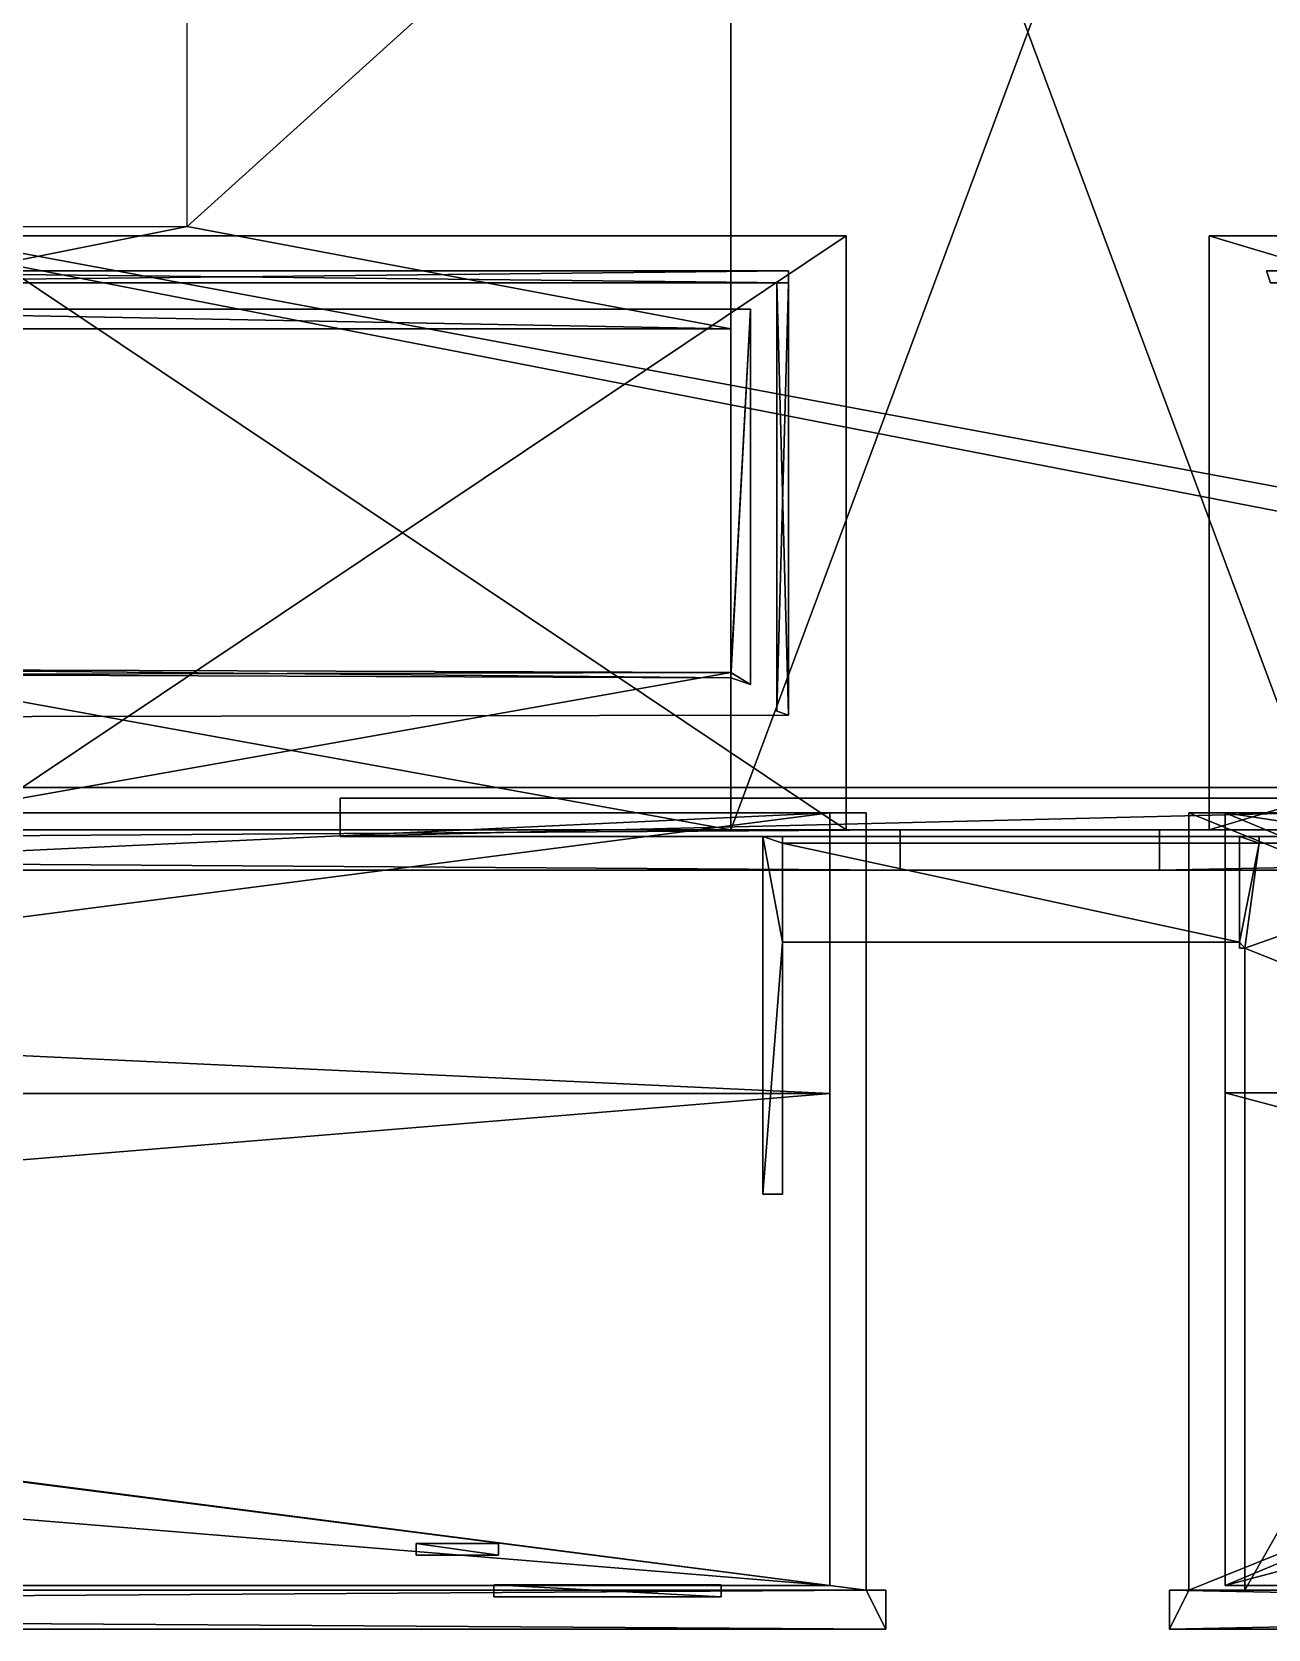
# Model space of a CAD drawing. Header units: metres. Extents: x -30 to 13953, y 0 to 4840.
# Drawn here: x 8342 to 10214, y 0 to 2420 of the extents above; entities that cross this region are included whole.
import ezdxf

# ---------------------------------------------------------------- set-up
doc = ezdxf.new("R2010")
doc.units = ezdxf.units.M
for name, color, linetype in [('ARR_libreria', 7, 'Continuous'), ('ARR_parete_divisoria', 7, 'Continuous'), ('ARR_plo_ingresso', 7, 'Continuous'), ('SCOCCA', 7, 'Continuous')]:
    doc.layers.add(name, color=color, linetype=linetype)

msp = doc.modelspace()

# ---------------------------------------------------------------- linework, layer by layer
at = {"layer": 'ARR_libreria'}
for points in [[(9448.9, 1200.8, 3475), (9478.9, 1040.8, 3475), (9478.9, 1190.8, 3475)], [(9448.9, 1200.8, 3475), (9478.9, 1190.8, 3475), (9478.9, 1200.8, 3475)], [(9448.9, 1200.8, 3475), (9448.9, 658.8, 3475), (9478.9, 1040.8, 3475)], [(9448.9, 1200.8, 1395), (9448.9, 1200.8, 3475), (9478.9, 1200.8, 3475)], [(9478.9, 1200.8, 1395), (9448.9, 1200.8, 1395), (9478.9, 1200.8, 3475)], [(9448.9, 1200.8, 1395), (9448.9, 658.8, 1395), (9448.9, 658.8, 3475)], [(9448.9, 1200.8, 1395), (9448.9, 658.8, 3475), (9448.9, 1200.8, 3475)], [(9448.9, 1200.8, 1395), (9478.9, 1190.8, 1395), (9478.9, 1040.8, 1395)], [(9448.9, 1200.8, 1395), (9478.9, 1200.8, 1395), (9478.9, 1190.8, 1395)], [(9448.9, 1200.8, 1395), (9478.9, 1040.8, 1395), (9448.9, 658.8, 1395)], [(9478.9, 1200.8, 1395), (9478.9, 1200.8, 3475), (9478.9, 1190.8, 3475)], [(9478.9, 1190.8, 1395), (9478.9, 1200.8, 1395), (9478.9, 1190.8, 3475)], [(9478.9, 1190.8, 3475), (9478.9, 1040.8, 3475), (10170.9, 1040.8, 3475)], [(9478.9, 1190.8, 3475), (10170.9, 1040.8, 3475), (10170.9, 1190.8, 3475)], [(10170.9, 1190.8, 1395), (9478.9, 1190.8, 1395), (9478.9, 1190.8, 3475)], [(10170.9, 1190.8, 1395), (9478.9, 1190.8, 3475), (10170.9, 1190.8, 3475)], [(9478.9, 1190.8, 1395), (10170.9, 1040.8, 1395), (9478.9, 1040.8, 1395)], [(9478.9, 1190.8, 1395), (10170.9, 1190.8, 1395), (10170.9, 1040.8, 1395)], [(10170.9, 1200.8, 3475), (10170.9, 1190.8, 3475), (10200.9, 1190.8, 3475)], [(10170.9, 1200.8, 3475), (10200.9, 1190.8, 3475), (10200.9, 1200.8, 3475)], [(10170.9, 1200.8, 1395), (10170.9, 1200.8, 3475), (10200.9, 1200.8, 3475)], [(10200.9, 1200.8, 1395), (10170.9, 1200.8, 1395), (10200.9, 1200.8, 3475)], [(10170.9, 1190.8, 1395), (10170.9, 1190.8, 3475), (10170.9, 1200.8, 3475)], [(10170.9, 1200.8, 1395), (10170.9, 1190.8, 1395), (10170.9, 1200.8, 3475)], [(10170.9, 1200.8, 1395), (10200.9, 1190.8, 1395), (10170.9, 1190.8, 1395)], [(10170.9, 1200.8, 1395), (10200.9, 1200.8, 1395), (10200.9, 1190.8, 1395)], [(10200.9, 1190.8, 3475), (10170.9, 1040.8, 3475), (10178.9, 1031.8, 3475)], [(10170.9, 1190.8, 3475), (10170.9, 1040.8, 3475), (10200.9, 1190.8, 3475)], [(10200.9, 1190.8, 1395), (10178.9, 1031.8, 1395), (10170.9, 1040.8, 1395)], [(10170.9, 1190.8, 1395), (10200.9, 1190.8, 1395), (10170.9, 1040.8, 1395)], [(10178.9, 1031.8, 3475), (10628.9, 850.8, 3475), (10628.9, 1190.8, 3475)], [(10200.9, 1190.8, 3475), (10178.9, 1031.8, 3475), (10628.9, 1190.8, 3475)], [(10178.9, 1031.8, 1395), (10628.9, 1190.8, 1395), (10628.9, 850.8, 1395)], [(10200.9, 1190.8, 1395), (10628.9, 1190.8, 1395), (10178.9, 1031.8, 1395)], [(10200.9, 1200.8, 1395), (10200.9, 1200.8, 3475), (10200.9, 1190.8, 3475)], [(10200.9, 1190.8, 1395), (10200.9, 1200.8, 1395), (10200.9, 1190.8, 3475)], [(10628.9, 1190.8, 1395), (10200.9, 1190.8, 1395), (10200.9, 1190.8, 3475)], [(10628.9, 1190.8, 1395), (10200.9, 1190.8, 3475), (10628.9, 1190.8, 3475)], [(9478.9, 1040.8, 3475), (9448.9, 658.8, 3475), (9478.9, 658.8, 3475)], [(9478.9, 1040.8, 1395), (9478.9, 658.8, 1395), (9448.9, 658.8, 1395)], [(9478.9, 658.8, 1395), (9478.9, 1040.8, 1395), (9478.9, 1040.8, 3475)], [(9478.9, 658.8, 1395), (9478.9, 1040.8, 3475), (9478.9, 658.8, 3475)], [(9478.9, 1040.8, 1395), (10170.9, 1040.8, 1395), (10170.9, 1040.8, 3475)], [(9478.9, 1040.8, 1395), (10170.9, 1040.8, 3475), (9478.9, 1040.8, 3475)], [(10170.9, 1040.8, 3475), (10170.9, 1031.8, 3475), (10178.9, 1031.8, 3475)], [(10170.9, 1040.8, 1395), (10178.9, 1031.8, 1395), (10170.9, 1031.8, 1395)], [(10170.9, 1040.8, 1395), (10170.9, 1031.8, 1395), (10170.9, 1031.8, 3475)], [(10170.9, 1040.8, 1395), (10170.9, 1031.8, 3475), (10170.9, 1040.8, 3475)], [(10178.9, 1031.8, 1395), (10178.9, 1031.8, 3475), (10170.9, 1031.8, 3475)], [(10170.9, 1031.8, 1395), (10178.9, 1031.8, 1395), (10170.9, 1031.8, 3475)], [(10178.9, 1031.8, 3475), (10178.9, 58.8, 3475), (10628.9, 850.8, 3475)], [(10178.9, 1031.8, 1395), (10628.9, 850.8, 1395), (10178.9, 58.8, 1395)], [(10178.9, 58.8, 1395), (10178.9, 58.8, 3475), (10178.9, 1031.8, 3475)], [(10178.9, 1031.8, 1395), (10178.9, 58.8, 1395), (10178.9, 1031.8, 3475)], [(10628.9, 850.8, 3475), (10178.9, 58.8, 3475), (10628.9, 58.8, 3475)], [(10628.9, 850.8, 1395), (10628.9, 58.8, 1395), (10178.9, 58.8, 1395)], [(9478.9, 658.8, 1395), (9478.9, 658.8, 3475), (9448.9, 658.8, 3475)], [(9448.9, 658.8, 1395), (9478.9, 658.8, 1395), (9448.9, 658.8, 3475)], [(10178.9, 58.8, 1395), (10628.9, 58.8, 1395), (10628.9, 58.8, 3475)], [(10178.9, 58.8, 1395), (10628.9, 58.8, 3475), (10178.9, 58.8, 3475)]]:
    msp.add_3dface(points, dxfattribs=at)
at = {"layer": 'ARR_parete_divisoria'}
for points in [[(11181.9, 1259.1, 1395), (8808.7, 1259.1, 1395), (8808.7, 1259.1, 3693.5)], [(11181.9, 1259.1, 1395), (8808.7, 1259.1, 3693.5), (11181.9, 1259.1, 3693.5)], [(8808.7, 1259.1, 1395), (8808.7, 1201.1, 1395), (8808.7, 1201.1, 3693.5)], [(8808.7, 1259.1, 1395), (8808.7, 1201.1, 3693.5), (8808.7, 1259.1, 3693.5)], [(8808.7, 1201.1, 1395), (11181.9, 1259.1, 1395), (11183.7, 1201.1, 1395)], [(8808.7, 1259.1, 1395), (11181.9, 1259.1, 1395), (8808.7, 1201.1, 1395)], [(8808.7, 1201.1, 3693.5), (11183.7, 1201.1, 3693.5), (11181.9, 1259.1, 3693.5)], [(8808.7, 1259.1, 3693.5), (8808.7, 1201.1, 3693.5), (11181.9, 1259.1, 3693.5)], [(8808.7, 1201.1, 1395), (11183.7, 1201.1, 1395), (11183.7, 1201.1, 3693.5)], [(8808.7, 1201.1, 1395), (11183.7, 1201.1, 3693.5), (8808.7, 1201.1, 3693.5)]]:
    msp.add_3dface(points, dxfattribs=at)
at = {"layer": 'ARR_plo_ingresso'}
for points in [[(9048.4, 129.8, 1395), (8923.4, 129.8, 1395), (8923.4, 129.8, 3494.6)], [(9048.4, 129.8, 1395), (8923.4, 129.8, 3494.6), (9048.4, 129.8, 3494.6)], [(8923.4, 129.8, 1395), (8923.4, 111.8, 1395), (8923.4, 111.8, 3494.6)], [(8923.4, 129.8, 1395), (8923.4, 111.8, 3494.6), (8923.4, 129.8, 3494.6)], [(8923.4, 129.8, 1395), (9048.4, 129.8, 1395), (9048.4, 111.8, 1395)], [(8923.4, 129.8, 1395), (9048.4, 111.8, 1395), (8923.4, 111.8, 1395)], [(8923.4, 129.8, 3494.6), (9048.4, 111.8, 3494.6), (9048.4, 129.8, 3494.6)], [(8923.4, 129.8, 3494.6), (8923.4, 111.8, 3494.6), (9048.4, 111.8, 3494.6)], [(9048.4, 111.8, 1395), (9048.4, 129.8, 1395), (9048.4, 129.8, 3494.6)], [(9048.4, 111.8, 1395), (9048.4, 129.8, 3494.6), (9048.4, 111.8, 3494.6)], [(8923.4, 111.8, 1395), (9048.4, 111.8, 1395), (9048.4, 111.8, 3494.6)], [(8923.4, 111.8, 1395), (9048.4, 111.8, 3494.6), (8923.4, 111.8, 3494.6)], [(9041.4, 66.8, 1395), (9041.4, 48.8, 1395), (9041.4, 48.8, 3494.6)], [(9041.4, 66.8, 1395), (9041.4, 48.8, 3494.6), (9041.4, 66.8, 3494.6)], [(9385.9, 66.8, 1395), (9041.4, 66.8, 1395), (9041.4, 66.8, 3494.6)], [(9385.9, 66.8, 1395), (9041.4, 66.8, 3494.6), (9385.9, 66.8, 3494.6)], [(9041.4, 66.8, 1395), (9385.9, 48.8, 1395), (9041.4, 48.8, 1395)], [(9041.4, 66.8, 1395), (9385.9, 66.8, 1395), (9385.9, 48.8, 1395)], [(9041.4, 66.8, 3494.6), (9041.4, 48.8, 3494.6), (9385.9, 48.8, 3494.6)], [(9041.4, 66.8, 3494.6), (9385.9, 48.8, 3494.6), (9385.9, 66.8, 3494.6)], [(9041.4, 48.8, 1395), (9385.9, 48.8, 1395), (9385.9, 48.8, 3494.6)], [(9041.4, 48.8, 1395), (9385.9, 48.8, 3494.6), (9041.4, 48.8, 3494.6)], [(9385.9, 48.8, 1395), (9385.9, 66.8, 1395), (9385.9, 66.8, 3494.6)], [(9385.9, 48.8, 1395), (9385.9, 66.8, 3494.6), (9385.9, 48.8, 3494.6)]]:
    msp.add_3dface(points, dxfattribs=at)
at = {"layer": 'SCOCCA'}
for points in [[(-30, 3690, 1250), (13025, 1150, 1250), (-30, 1150, 1250)], [(12865.3, 3690, 4299.9), (-30, 3690, 4300), (-30, 1150, 4300)], [(12865.3, 3690, 4299.9), (-30, 1150, 4300), (12865.3, 1150, 4299.9)], [(-30, 3690, 1250), (13025, 3690, 1250), (13025, 1150, 1250)], [(31, 3629, 1305), (31, 1211, 1305), (13021.1, 1211, 1305)], [(12936.4, 3629, 4245), (31, 1211, 4245), (31, 3629, 4245)], [(12936.4, 3629, 4245), (12936.4, 1211, 4245), (31, 1211, 4245)], [(31, 3629, 1305), (13021.1, 1211, 1305), (13021.1, 3629, 1305)], [(9400.2, 3629, 3994.4), (10300.2, 1211, 3994.4), (9400.2, 1211, 3994.4)], [(10300.2, 3629, 3994.4), (9400.2, 3629, 3994.4), (9400.2, 1211, 3994.4)], [(10300.2, 3629, 3994.4), (9400.2, 1211, 3994.4), (10300.2, 1211, 3994.4)], [(9400.2, 3629, 3994.4), (10300.2, 3629, 3994.4), (10300.2, 1211, 3994.4)], [(13416.9, 3565, 1395), (40, 1275, 1395), (40, 3565, 1395)], [(13416.9, 3565, 1395), (13416.9, 1275, 1395), (40, 1275, 1395)], [(13416.9, 3565, 1695), (40, 3565, 1695), (40, 1275, 1695)], [(13416.9, 3565, 1695), (40, 1275, 1695), (13416.9, 1275, 1695)], [(9400.2, 2869.9, 3997.4), (8576.5, 2125, 3994.4), (8576.5, 2715, 3994.4)], [(9400.2, 1969.9, 3997.4), (8576.5, 2125, 3994.4), (9400.2, 2869.9, 3997.4)], [(8576.5, 2125, 3994.4), (7800.2, 1969.9, 3997.4), (7986.5, 2125, 3994.4)], [(7800.2, 1969.9, 3997.4), (8576.5, 2125, 3994.4), (9400.2, 1969.9, 3997.4)], [(9575.2, 1211, 4092.4), (8230.2, 2111, 4092.4), (8230.2, 1211, 4092.4)], [(8230.2, 2111, 4092.4), (9575.2, 2111, 4092.4), (8230.2, 1211, 4092.4)], [(8230.2, 1211, 4092.4), (9575.2, 2111, 4092.4), (9575.2, 1211, 4092.4)], [(9575.2, 2111, 4092.4), (8230.2, 2111, 4092.4), (9575.2, 1211, 4092.4)], [(10125.2, 2111, 4092.4), (13135.2, 1211, 4092.4), (10125.2, 1211, 4092.4)], [(13135.2, 2111, 4092.4), (10125.2, 2111, 4092.4), (10125.2, 1211, 4092.4)], [(13135.2, 2111, 4092.4), (10125.2, 1211, 4092.4), (13135.2, 1211, 4092.4)], [(10125.2, 2111, 4092.4), (13135.2, 2111, 4092.4), (13135.2, 1211, 4092.4)], [(9488, 2058, 4003.4), (7800.2, 2040, 4003.4), (7800.2, 2058, 4003.4)], [(9488, 2058, 4003.4), (9488, 2040, 4003.4), (7800.2, 2040, 4003.4)], [(7800.2, 2058, 4083.4), (7800.2, 2040, 4083.4), (9488, 2040, 4083.4)], [(9488, 2058, 4083.4), (7800.2, 2058, 4003.4), (7800.2, 2058, 4083.4)], [(9488, 2058, 4083.4), (9488, 2058, 4003.4), (7800.2, 2058, 4003.4)], [(7800.2, 2058, 4083.4), (9488, 2040, 4083.4), (9488, 2058, 4083.4)], [(9488, 2058, 4083.4), (9488, 2040, 4083.4), (9488, 2040, 4003.4)], [(9488, 2058, 4083.4), (9488, 2040, 4003.4), (9488, 2058, 4003.4)], [(10218, 2040, 4083.4), (10212, 2058, 4003.4), (10218, 2040, 4003.4)], [(13048, 2040, 4003.4), (10218, 2040, 4003.4), (10212, 2058, 4003.4)], [(10218, 2040, 4083.4), (10212, 2058, 4083.4), (10212, 2058, 4003.4)], [(10212, 2058, 4083.4), (10218, 2040, 4083.4), (13048, 2040, 4083.4)], [(13048, 2058, 4083.4), (10212, 2058, 4003.4), (10212, 2058, 4083.4)], [(13048, 2058, 4003.4), (13048, 2040, 4003.4), (10212, 2058, 4003.4)], [(13048, 2058, 4083.4), (13048, 2058, 4003.4), (10212, 2058, 4003.4)], [(10212, 2058, 4083.4), (13048, 2040, 4083.4), (13048, 2058, 4083.4)], [(7800.2, 2040, 4083.4), (7800.2, 2040, 4003.4), (9488, 2040, 4003.4)], [(7800.2, 2040, 4083.4), (9488, 2040, 4003.4), (9488, 2040, 4083.4)], [(9470, 1391, 4083.4), (9470, 2040, 4003.4), (9470, 1391, 4003.4)], [(9488, 2040, 4003.4), (9470, 1391, 4003.4), (9470, 2040, 4003.4)], [(9488, 2040, 4003.4), (9488, 1385, 4003.4), (9470, 1391, 4003.4)], [(9470, 1391, 4083.4), (9470, 2040, 4083.4), (9470, 2040, 4003.4)], [(9470, 2040, 4083.4), (9470, 1391, 4083.4), (9488, 1385, 4083.4)], [(9470, 2040, 4083.4), (9488, 2040, 4003.4), (9470, 2040, 4003.4)], [(9470, 2040, 4083.4), (9488, 1385, 4083.4), (9488, 2040, 4083.4)], [(9470, 2040, 4083.4), (9488, 2040, 4083.4), (9488, 2040, 4003.4)], [(9488, 2040, 4083.4), (9488, 1385, 4083.4), (9488, 1385, 4003.4)], [(9488, 2040, 4083.4), (9488, 1385, 4003.4), (9488, 2040, 4003.4)], [(9400.2, 1969.9, 3997.4), (7800.2, 1969.9, 3997.4), (7800.2, 1999.9, 4003.4)], [(9400.2, 1969.9, 4021.4), (7800.2, 1999.9, 4021.4), (7800.2, 1969.9, 4021.4)], [(9400.2, 1999.9, 4021.4), (7800.2, 1999.9, 4003.4), (7800.2, 1999.9, 4021.4)], [(9400.2, 1999.9, 4003.4), (9400.2, 1969.9, 3997.4), (7800.2, 1999.9, 4003.4)], [(9400.2, 1999.9, 4021.4), (9400.2, 1999.9, 4003.4), (7800.2, 1999.9, 4003.4)], [(9400.2, 1999.9, 4021.4), (7800.2, 1999.9, 4021.4), (9400.2, 1969.9, 4021.4)], [(9400.2, 1441.2, 4021.4), (9400.2, 1999.9, 4021.4), (9400.2, 1449.2, 3999.8)], [(9400.2, 1449.2, 3999.8), (9400.2, 1999.9, 4021.4), (9400.2, 1999.9, 4003.4)], [(9430.2, 1999.9, 4003.4), (9400.2, 1449.2, 3999.8), (9400.2, 1999.9, 4003.4)], [(9430.2, 1999.9, 4003.4), (9430.2, 1431.2, 4003.4), (9400.2, 1449.2, 3999.8)], [(9430.2, 1999.9, 4021.4), (9400.2, 1999.9, 4021.4), (9400.2, 1441.2, 4021.4)], [(9430.2, 1999.9, 4021.4), (9400.2, 1441.2, 4021.4), (9430.2, 1431.2, 4021.4)], [(9400.2, 1999.9, 4003.4), (9400.2, 1969.9, 4021.4), (9400.2, 1969.9, 3997.4)], [(9400.2, 1999.9, 4021.4), (9400.2, 1969.9, 4021.4), (9400.2, 1999.9, 4003.4)], [(9430.2, 1999.9, 4003.4), (9400.2, 1999.9, 4003.4), (9400.2, 1999.9, 4021.4)], [(9430.2, 1999.9, 4021.4), (9430.2, 1999.9, 4003.4), (9400.2, 1999.9, 4021.4)], [(9430.2, 1999.9, 4003.4), (9430.2, 1431.2, 4021.4), (9430.2, 1431.2, 4003.4)], [(9430.2, 1999.9, 4021.4), (9430.2, 1431.2, 4021.4), (9430.2, 1999.9, 4003.4)], [(7800.2, 1969.9, 4021.4), (7800.2, 1969.9, 3997.4), (9400.2, 1969.9, 3997.4)], [(7800.2, 1969.9, 4021.4), (9400.2, 1969.9, 3997.4), (9400.2, 1969.9, 4021.4)], [(9400.2, 1211, 3994.4), (8055.2, 1211, 3994.4), (8055.2, 1453.7, 3998.9)], [(9400.2, 1449.2, 3999.8), (8055.2, 1453.7, 3998.9), (8055.2, 1211, 3994.4)], [(8055.2, 1446.2, 4021.4), (8055.2, 1453.7, 3998.9), (9400.2, 1449.2, 3999.8)], [(9400.2, 1441.2, 4021.4), (8055.2, 1453.7, 3998.9), (8055.2, 1446.2, 4021.4)], [(9400.2, 1211, 3994.4), (8055.2, 1453.7, 3998.9), (9400.2, 1449.2, 3999.8)], [(9400.2, 1441.2, 4021.4), (9400.2, 1449.2, 3999.8), (8055.2, 1453.7, 3998.9)], [(9400.2, 1449.2, 3999.8), (8055.2, 1211, 3994.4), (9400.2, 1211, 3994.4)], [(8055.2, 1446.2, 4021.4), (9400.2, 1449.2, 3999.8), (9400.2, 1441.2, 4021.4)], [(9400.2, 1441.2, 4021.4), (9400.2, 1449.2, 3999.8), (9430.2, 1431.2, 4021.4)], [(9400.2, 1449.2, 3999.8), (9430.2, 1431.2, 4003.4), (9430.2, 1431.2, 4021.4)], [(9488, 1385, 4003.4), (8055.2, 1382, 4083.4), (8055.2, 1382, 4003.4)], [(8055.2, 1382, 4083.4), (9488, 1385, 4083.4), (8055.2, 1382, 4003.4)], [(8055.2, 1382, 4003.4), (9488, 1385, 4083.4), (9488, 1385, 4003.4)], [(9488, 1385, 4083.4), (8055.2, 1382, 4083.4), (9488, 1385, 4003.4)], [(9488, 1385, 4083.4), (9470, 1391, 4083.4), (9470, 1391, 4003.4)], [(9488, 1385, 4083.4), (9470, 1391, 4003.4), (9488, 1385, 4003.4)], [(40, 1275, 1695), (40, 1275, 1395), (13416.9, 1275, 1695)], [(40, 1275, 1395), (13416.9, 1275, 1395), (13416.9, 1275, 1695)], [(419.4, 59, 1395), (419.4, 1237, 1395), (9605.4, 59, 1395)], [(419.4, 1237, 3901.7), (419.4, 59, 3854.8), (9605.4, 59, 3854.8)], [(9550.4, 1237, 1695), (419.4, 1237, 1395), (474.4, 1237, 1695)], [(9550.4, 1237, 1695), (9605.4, 1237, 1395), (419.4, 1237, 1395)], [(419.4, 1237, 1395), (9605.4, 1237, 1395), (9605.4, 59, 1395)], [(9550.4, 1237, 3846.6), (474.4, 1237, 3846.6), (419.4, 1237, 3901.7)], [(9605.4, 1237, 3901.7), (9550.4, 1237, 3846.6), (419.4, 1237, 3901.7)], [(419.4, 1237, 3901.7), (9605.4, 59, 3854.8), (9605.4, 1237, 3901.7)], [(474.4, 66, 1695), (9550.4, 1237, 1695), (474.4, 1237, 1695)], [(474.4, 66, 1695), (9550.4, 66, 1695), (9550.4, 1237, 1695)], [(474.4, 1237, 3846.6), (9550.4, 66, 3800), (474.4, 66, 3800)], [(474.4, 1237, 3846.6), (9550.4, 1237, 3846.6), (9550.4, 66, 3800)], [(9550.4, 811.3, 3783.9), (474.4, 811.3, 3783.9), (474.4, 1236.8, 3783.9)], [(9550.4, 1236.8, 3783.9), (474.4, 1236.8, 3783.9), (474.4, 811.3, 3783.9)], [(9550.4, 1236.8, 3783.9), (474.4, 811.3, 3783.9), (9550.4, 811.3, 3783.9)], [(9550.4, 811.3, 3783.9), (474.4, 1236.8, 3783.9), (9550.4, 1236.8, 3783.9)], [(9550.4, 66, 3800), (9550.4, 1237, 1695), (9550.4, 66, 1695)], [(9550.4, 66, 3800), (9550.4, 1237, 3846.6), (9550.4, 1237, 1695)], [(9605.4, 1237, 3901.7), (9550.4, 1237, 1695), (9550.4, 1237, 3846.6)], [(9605.4, 1237, 3901.7), (9605.4, 1237, 1395), (9550.4, 1237, 1695)], [(9605.4, 59, 3854.8), (9605.4, 59, 1395), (9605.4, 1237, 1395)], [(9605.4, 59, 3854.8), (9605.4, 1237, 1395), (9605.4, 1237, 3901.7)], [(10094.4, 59, 3854.8), (10094.4, 1237, 1395), (10094.4, 59, 1395)], [(10094.4, 59, 1395), (10094.4, 1237, 1395), (13010.4, 1237, 1395)], [(10094.4, 59, 1395), (13010.4, 1237, 1395), (13010.4, 59, 1395)], [(10094.4, 1237, 3901.7), (10094.4, 1237, 1395), (10094.4, 59, 3854.8)], [(10094.4, 1237, 3901.7), (10094.4, 59, 3854.8), (13010.4, 59, 3854.8)], [(10094.4, 1237, 3901.7), (10149.4, 1237, 1695), (10094.4, 1237, 1395)], [(12955.4, 1237, 1695), (10094.4, 1237, 1395), (10149.4, 1237, 1695)], [(12955.4, 1237, 1695), (13010.4, 1237, 1395), (10094.4, 1237, 1395)], [(10094.4, 1237, 3901.7), (10149.4, 1237, 3846.6), (10149.4, 1237, 1695)], [(13010.4, 1237, 3901.7), (10149.4, 1237, 3846.6), (10094.4, 1237, 3901.7)], [(10094.4, 1237, 3901.7), (13010.4, 59, 3854.8), (13010.4, 1237, 3901.7)], [(10149.4, 66, 3800), (10149.4, 66, 1695), (10149.4, 1237, 1695)], [(10149.4, 66, 1695), (12955.4, 1237, 1695), (10149.4, 1237, 1695)], [(10149.4, 66, 1695), (12955.4, 66, 1695), (12955.4, 1237, 1695)], [(10149.4, 1237, 3846.6), (10149.4, 66, 3800), (10149.4, 1237, 1695)], [(10149.4, 1237, 3846.6), (12955.4, 66, 3800), (10149.4, 66, 3800)], [(10149.4, 1237, 3846.6), (12955.4, 1237, 3846.6), (12955.4, 66, 3800)], [(13010.4, 1237, 3901.7), (12955.4, 1237, 3846.6), (10149.4, 1237, 3846.6)], [(12955.4, 812.4, 3783.9), (10149.4, 1236.9, 3783.9), (10149.4, 812.4, 3783.9)], [(12955.4, 1236.9, 3783.9), (10149.4, 1236.9, 3783.9), (12955.4, 812.4, 3783.9)], [(13021.1, 1211, 1305), (31, 1211, 1305), (381.9, 1211, 1380)], [(9656.9, 1211, 3925), (381.9, 1211, 3925), (31, 1211, 4245)], [(31, 1211, 4245), (10050, 1211, 3925), (9656.9, 1211, 3925)], [(31, 1211, 4245), (12936.4, 1211, 4245), (10050, 1211, 3925)], [(381.9, 1150, 1380), (9656.9, 1211, 1380), (381.9, 1211, 1380)], [(381.9, 1150, 1380), (9656.9, 1150, 1380), (9656.9, 1211, 1380)], [(9656.9, 1150, 3925), (381.9, 1150, 3925), (381.9, 1211, 3925)], [(13021.1, 1211, 1305), (381.9, 1211, 1380), (9656.9, 1211, 1380)], [(9656.9, 1150, 3925), (381.9, 1211, 3925), (9656.9, 1211, 3925)], [(9656.9, 1150, 3925), (9656.9, 1211, 1380), (9656.9, 1150, 1380)], [(9656.9, 1150, 3925), (9656.9, 1211, 3925), (9656.9, 1211, 1380)], [(9656.9, 1211, 3925), (10050, 1211, 1380), (9656.9, 1211, 1380)], [(13021.1, 1211, 1305), (9656.9, 1211, 1380), (10050, 1211, 1380)], [(10050, 1211, 3925), (10050, 1211, 1380), (9656.9, 1211, 3925)], [(10050, 1150, 1380), (10050, 1211, 3925), (10050, 1150, 3925)], [(10050, 1150, 1380), (10050, 1211, 1380), (10050, 1211, 3925)], [(10050, 1150, 1380), (13055, 1211, 1380), (10050, 1211, 1380)], [(10050, 1150, 1380), (13055, 1150, 1380), (13055, 1211, 1380)], [(13055.3, 1211, 3931.4), (10050, 1150, 3925), (10050, 1211, 3925)], [(13055, 1150, 3925), (10050, 1150, 3925), (13055.3, 1211, 3931.4)], [(13055, 1211, 1380), (13021.1, 1211, 1305), (10050, 1211, 1380)], [(12936.4, 1211, 4245), (13055.3, 1211, 3931.4), (10050, 1211, 3925)], [(13025, 1150, 1250), (381.9, 1150, 1380), (-30, 1150, 1250)], [(9656.9, 1150, 3925), (-30, 1150, 4300), (381.9, 1150, 3925)], [(-30, 1150, 4300), (9656.9, 1150, 3925), (12865.3, 1150, 4299.9)], [(13025, 1150, 1250), (9656.9, 1150, 1380), (381.9, 1150, 1380)], [(9656.9, 1150, 3925), (9656.9, 1150, 1380), (10050, 1150, 1380)], [(13025, 1150, 1250), (10050, 1150, 1380), (9656.9, 1150, 1380)], [(10050, 1150, 3925), (9656.9, 1150, 3925), (10050, 1150, 1380)], [(12865.3, 1150, 4299.9), (9656.9, 1150, 3925), (10050, 1150, 3925)], [(13055, 1150, 1380), (10050, 1150, 1380), (13025, 1150, 1250)], [(13055, 1150, 3925), (12865.3, 1150, 4299.9), (10050, 1150, 3925)], [(9550.4, 66, 3783.9), (474.4, 66, 3783.9), (474.4, 811.3, 3783.9)], [(9550.4, 811.3, 3783.9), (474.4, 811.3, 3783.9), (474.4, 66, 3783.9)], [(9550.4, 811.3, 3783.9), (474.4, 66, 3783.9), (9550.4, 66, 3783.9)], [(9550.4, 66, 3783.9), (474.4, 811.3, 3783.9), (9550.4, 811.3, 3783.9)], [(12955.4, 66, 3783.9), (10149.4, 66, 3783.9), (10149.4, 812.4, 3783.9)], [(12955.4, 812.4, 3783.9), (10149.4, 812.4, 3783.9), (10149.4, 66, 3783.9)], [(12955.4, 812.4, 3783.9), (10149.4, 66, 3783.9), (12955.4, 66, 3783.9)], [(12955.4, 66, 3783.9), (10149.4, 812.4, 3783.9), (12955.4, 812.4, 3783.9)], [(390, 0, 1395), (419.4, 59, 1395), (9605.4, 59, 1395)], [(390, 0, 1395), (9605.4, 59, 1395), (9635, 0, 1395)], [(9635, 0, 3910), (390, 59, 3910), (390, 0, 3910)], [(419.4, 59, 3854.8), (390, 59, 3910), (9605.4, 59, 3854.8)], [(390, 59, 3910), (9635, 59, 3910), (9605.4, 59, 3854.8)], [(9635, 0, 3910), (9635, 59, 3910), (390, 59, 3910)], [(9550.4, 66, 1695), (474.4, 66, 1695), (4218, 66, 2698)], [(474.4, 66, 3800), (9550.4, 66, 3800), (6048, 66, 3342)], [(9550.4, 66, 1695), (4218, 66, 2698), (4862, 66, 2698)], [(9550.4, 66, 1695), (4862, 66, 2698), (6048, 66, 2698)], [(9550.4, 66, 1695), (6048, 66, 2698), (8242, 66, 2698)], [(9550.4, 66, 3800), (8242, 66, 3342), (6048, 66, 3342)], [(9550.4, 66, 3800), (8242, 66, 2698), (8242, 66, 3342)], [(9550.4, 66, 3800), (9550.4, 66, 1695), (8242, 66, 2698)], [(9605.4, 59, 1395), (9605.4, 59, 3854.8), (9635, 59, 1395)], [(9635, 0, 1395), (9605.4, 59, 1395), (9635, 59, 1395)], [(9635, 59, 1395), (9605.4, 59, 3854.8), (9635, 59, 3910)], [(9635, 0, 3910), (9635, 0, 1395), (9635, 59, 1395)], [(9635, 0, 3910), (9635, 59, 1395), (9635, 59, 3910)], [(10065, 0, 1395), (10065, 0, 3910), (10065, 59, 3910)], [(10065, 0, 1395), (10065, 59, 3910), (10065, 59, 1395)], [(10065, 0, 1395), (10065, 59, 1395), (10094.4, 59, 1395)], [(10065, 0, 1395), (10094.4, 59, 1395), (13010.4, 59, 1395)], [(10065, 0, 1395), (13010.4, 59, 1395), (13040, 0, 1395)], [(13040, 0, 3910), (10065, 59, 3910), (10065, 0, 3910)], [(10065, 59, 1395), (10065, 59, 3910), (10094.4, 59, 3854.8)], [(10065, 59, 1395), (10094.4, 59, 3854.8), (10094.4, 59, 1395)], [(10094.4, 59, 3854.8), (10065, 59, 3910), (13010.4, 59, 3854.8)], [(10065, 59, 3910), (13040, 59, 3910), (13010.4, 59, 3854.8)], [(13040, 0, 3910), (13040, 59, 3910), (10065, 59, 3910)], [(10149.4, 66, 3800), (10468, 66, 2698), (10149.4, 66, 1695)], [(11262, 66, 2698), (10149.4, 66, 1695), (10468, 66, 2698)], [(12955.4, 66, 1695), (10149.4, 66, 1695), (11262, 66, 2698)], [(10149.4, 66, 3800), (10468, 66, 3342), (10468, 66, 2698)], [(11262, 66, 3342), (10468, 66, 3342), (10149.4, 66, 3800)], [(12955.4, 66, 3800), (11262, 66, 3342), (10149.4, 66, 3800)], [(9635, 0, 1395), (4862, 0, 2698), (390, 0, 1395)], [(390, 0, 3910), (6048, 0, 3342), (9635, 0, 3910)], [(9635, 0, 1395), (6048, 0, 2698), (4862, 0, 2698)], [(9635, 0, 1395), (8242, 0, 2698), (6048, 0, 2698)], [(9635, 0, 3910), (6048, 0, 3342), (8242, 0, 3342)], [(9635, 0, 3910), (8242, 0, 3342), (8242, 0, 2698)], [(9635, 0, 3910), (8242, 0, 2698), (9635, 0, 1395)], [(10065, 0, 3910), (10065, 0, 1395), (10468, 0, 2698)], [(11262, 0, 2698), (10468, 0, 2698), (10065, 0, 1395)], [(13040, 0, 1395), (11262, 0, 2698), (10065, 0, 1395)], [(10065, 0, 3910), (10468, 0, 2698), (10468, 0, 3342)], [(11262, 0, 3342), (10065, 0, 3910), (10468, 0, 3342)], [(13040, 0, 3910), (10065, 0, 3910), (11262, 0, 3342)]]:
    msp.add_3dface(points, dxfattribs=at)

doc.saveas('drawing.dxf')
